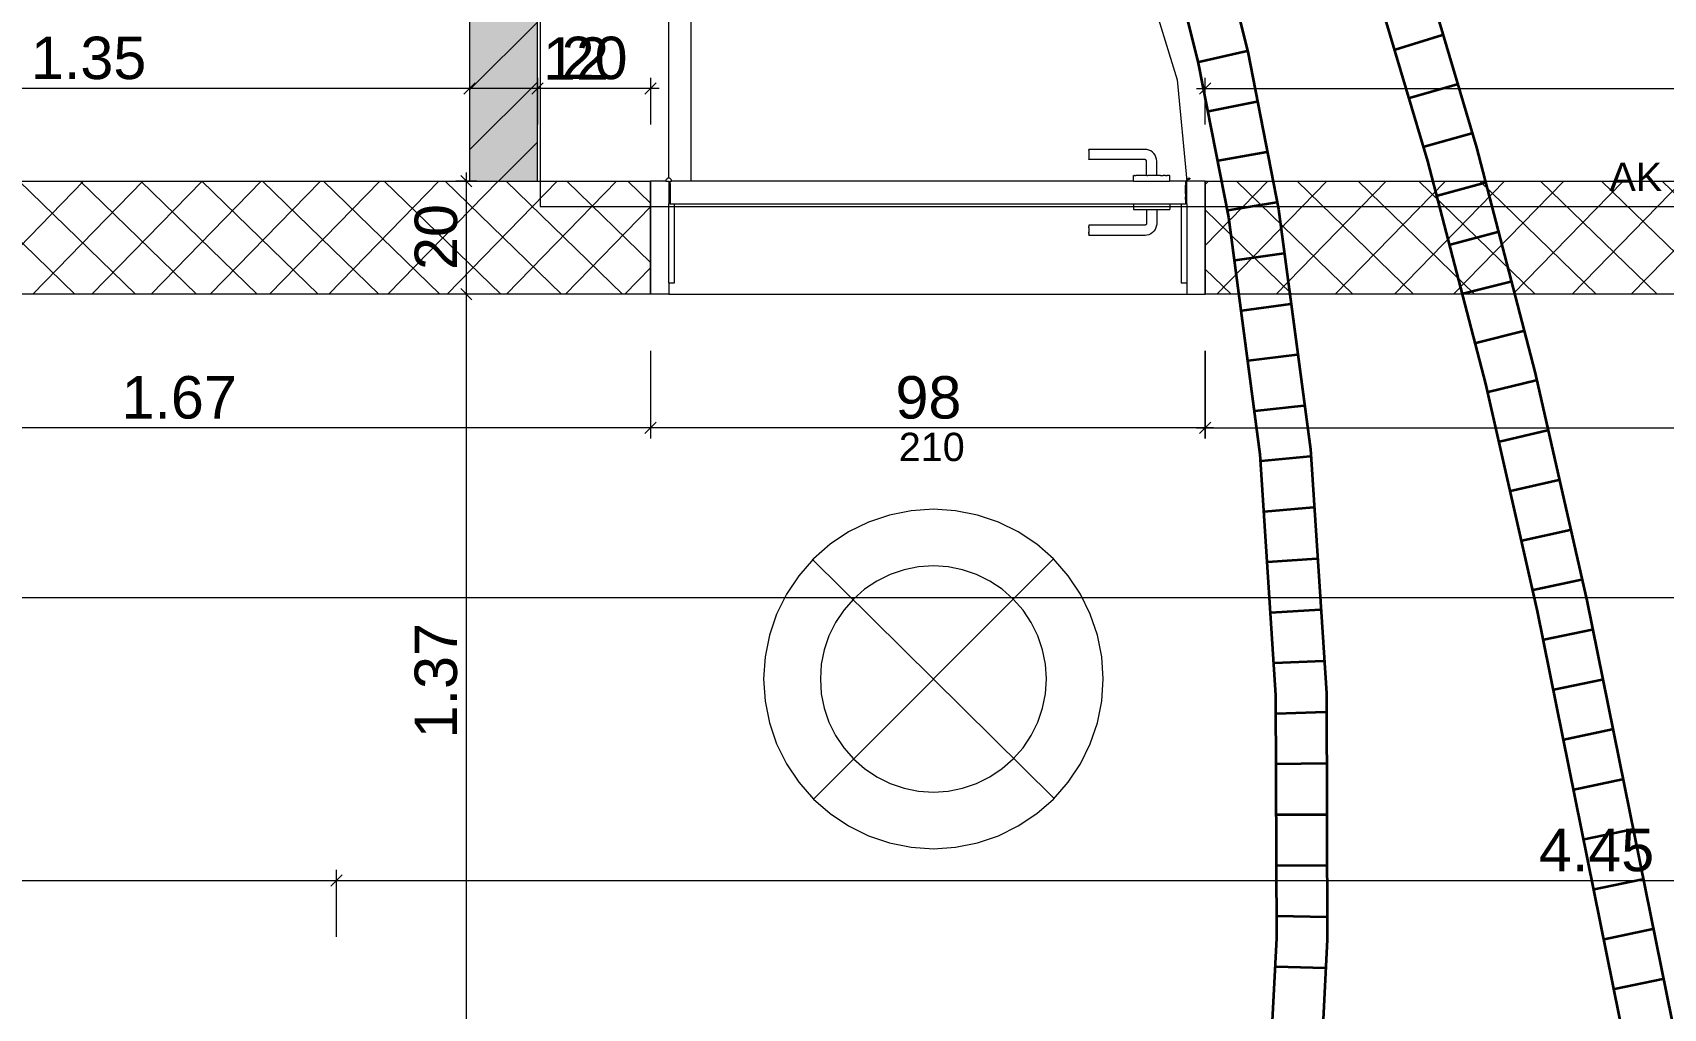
# Model space of a CAD drawing. Extents: x 0 to 1189, y 0 to 841.
# Drawn here: x 705.9 to 763.5, y 605.5 to 640 of the extents above; entities that cross this region are included whole.
import ezdxf
from ezdxf.lldxf.tags import DXFTag

# ---------------------------------------------------------------- set-up
doc = ezdxf.new("R2010")
doc.units = 0
doc.layers.get('0').update_dxf_attribs({"lineweight": 35})
for name, color, linetype, lineweight in [('211.5 Stahlbeton Kontur', 7, 'Continuous', 25), ('211.5 Stahlbeton Schraffur', 7, 'Continuous', 25), ('211.6 Mauerwerk Kontur', 7, 'Continuous', 25), ('255 Plangrafiken', 7, 'Continuous', 25), ('273.0 Innentüren', 7, 'Continuous', 25), ('Beleuchtung', 7, 'Continuous', 25), ('Bemassung', 7, 'Continuous', 25), ('Gebäude Kontur', 7, 'Continuous', 25), ('Hilfskörper', 7, 'Continuous', 25)]:
    doc.layers.add(name, color=color, linetype=linetype, lineweight=lineweight)
doc.layers.add('L_Abluft_eingelegt', color=7, linetype='fein_strichliert', lineweight=35, true_color=0xffcc00)
doc.styles.get("Standard").update_dxf_attribs({"font": 'arial.ttf'})
tags = doc.linetypes.add('DASHED2', pattern=[9.525, 6.35, -3.175]).pattern_tags.tags
tags[6:7] = [DXFTag(74, 4), DXFTag(75, 0), DXFTag(340, '0'), DXFTag(46, 1.0), DXFTag(50, 0.0), DXFTag(44, 0.0), DXFTag(45, 0.0)]
tags[4:5] = [DXFTag(74, 4), DXFTag(75, 0), DXFTag(340, '0'), DXFTag(46, 1.0), DXFTag(50, 0.0), DXFTag(44, 0.0), DXFTag(45, 0.0)]
tags = doc.linetypes.add('fein_strichliert', pattern=[4, 1, -2, 1]).pattern_tags.tags
tags[8:9] = [DXFTag(74, 4), DXFTag(75, 0), DXFTag(340, '0'), DXFTag(46, 0.0), DXFTag(50, 0.0), DXFTag(44, 0.0), DXFTag(45, 0.0)]
tags[6:7] = [DXFTag(74, 4), DXFTag(75, 0), DXFTag(340, '0'), DXFTag(46, 0.0), DXFTag(50, 0.0), DXFTag(44, 0.0), DXFTag(45, 0.0)]
tags[4:5] = [DXFTag(74, 4), DXFTag(75, 0), DXFTag(340, '0'), DXFTag(46, 0.0), DXFTag(50, 0.0), DXFTag(44, 0.0), DXFTag(45, 0.0)]
tags = doc.linetypes.add('Strichlin_lang', pattern=[0.5, 0.3, -0.2]).pattern_tags.tags
tags[6:7] = [DXFTag(74, 4), DXFTag(75, 0), DXFTag(340, '0'), DXFTag(46, 1.0), DXFTag(50, 0.0), DXFTag(44, 0.0), DXFTag(45, 0.0)]
tags[4:5] = [DXFTag(74, 4), DXFTag(75, 0), DXFTag(340, '0'), DXFTag(46, 1.0), DXFTag(50, 0.0), DXFTag(44, 0.0), DXFTag(45, 0.0)]
tags = doc.linetypes.add('Wipeout_Contour', pattern=[1, 0, -1]).pattern_tags.tags
tags[6:7] = [DXFTag(74, 4), DXFTag(75, 0), DXFTag(340, '0'), DXFTag(46, 1.0), DXFTag(50, 0.0), DXFTag(44, 0.0), DXFTag(45, 0.0)]
tags[4:5] = [DXFTag(74, 4), DXFTag(75, 0), DXFTag(340, '0'), DXFTag(46, 1.0), DXFTag(50, 0.0), DXFTag(44, 0.0), DXFTag(45, 0.0)]

# ---------------------------------------------------------------- blocks, each defined once
blk = doc.blocks.new('Referenz-A0SO6TOG06', base_point=(4.401, 96.704))
at = {"layer": '211.5 Stahlbeton Kontur', "color": 0, "lineweight": 18}
for p, q in [((694.342, 634.725), (727.742, 634.725)), ((727.742, 634.725), (727.742, 630.724)), ((747.342, 634.723), (836.241, 634.723)), ((747.342, 630.721), (747.342, 634.723)), ((727.742, 630.724), (694.342, 630.724)), ((836.241, 630.721), (747.342, 630.721))]:
    blk.add_line(p, q, dxfattribs=at)
at = {"layer": '211.5 Stahlbeton Schraffur', "color": 0, "lineweight": 13}
for p, q in [((707.387, 630.724), (703.274, 634.725)), ((703.81, 630.724), (707.703, 634.725)), ((709.538, 630.724), (705.425, 634.725)), ((705.903, 630.724), (709.796, 634.725)), ((711.689, 630.724), (707.576, 634.725)), ((707.996, 630.724), (711.889, 634.725)), ((713.84, 630.724), (709.727, 634.725)), ((710.089, 630.724), (713.981, 634.725)), ((715.991, 630.724), (711.878, 634.725)), ((712.181, 630.724), (716.074, 634.725)), ((718.142, 630.724), (714.029, 634.725)), ((714.274, 630.724), (718.167, 634.725)), ((720.293, 630.724), (716.18, 634.725)), ((716.367, 630.724), (720.26, 634.725)), ((722.444, 630.724), (718.331, 634.725)), ((718.46, 630.724), (722.353, 634.725)), ((724.595, 630.724), (720.482, 634.725)), ((720.553, 630.724), (724.446, 634.725)), ((726.746, 630.724), (722.633, 634.725)), ((722.646, 630.724), (726.538, 634.725)), ((727.742, 631.848), (724.784, 634.725)), ((727.742, 633.941), (726.935, 634.725)), ((747.342, 634.597), (747.465, 634.723)), ((747.342, 632.446), (749.558, 634.723)), ((747.756, 630.721), (751.651, 634.723)), ((752.561, 630.721), (748.447, 634.723)), ((749.849, 630.721), (753.744, 634.723)), ((754.712, 630.721), (750.598, 634.723)), ((751.942, 630.721), (755.836, 634.723)), ((756.863, 630.721), (752.749, 634.723)), ((754.035, 630.721), (757.929, 634.723)), ((759.014, 630.721), (754.9, 634.723)), ((756.128, 630.721), (760.022, 634.723)), ((761.165, 630.721), (757.051, 634.723)), ((758.221, 630.721), (762.115, 634.723)), ((763.316, 630.721), (759.202, 634.723)), ((760.313, 630.721), (764.208, 634.723)), ((765.467, 630.721), (761.353, 634.723)), ((762.406, 630.721), (766.301, 634.723)), ((767.618, 630.721), (763.504, 634.723)), ((724.738, 630.724), (727.742, 633.811)), ((750.41, 630.721), (747.342, 633.705)), ((726.831, 630.724), (727.742, 631.66)), ((748.259, 630.721), (747.342, 631.613))]:
    blk.add_line(p, q, dxfattribs=at)
at = {"layer": '211.6 Mauerwerk Kontur', "color": 0, "lineweight": 18}
for p, q in [((721.345, 728.424), (721.342, 634.724)), ((723.742, 634.724), (723.745, 728.424)), ((721.342, 634.724), (723.742, 634.724))]:
    blk.add_line(p, q, dxfattribs=at)
at = {"layer": '255 Plangrafiken', "color": 0, "linetype": 'Wipeout_Contour', "lineweight": 0, "ltscale": 34.035923}
for p, q in [((721.345, 728.424), (721.342, 634.724)), ((723.742, 634.724), (723.745, 728.424)), ((721.342, 634.724), (723.742, 634.724))]:
    blk.add_line(p, q, dxfattribs=at)
at = {"layer": '255 Plangrafiken', "color": 0, "lineweight": 13}
for p, q in [((721.342, 637.946), (723.742, 640.347)), ((721.342, 635.825), (723.742, 638.225)), ((722.362, 634.724), (723.742, 636.104))]:
    blk.add_line(p, q, dxfattribs=at)
at = {"layer": '255 Plangrafiken', "color": 7, "linetype": 'Wipeout_Contour', "lineweight": 0, "ltscale": 34.035923, "true_color": 0xffffff}
for points in [[(723.742, 634.724), (721.342, 634.724), (723.745, 728.424)], [(721.342, 634.724), (723.745, 728.424), (721.345, 728.424)], [(723.742, 634.724), (723.742, 634.724), (721.342, 634.724)]]:
    blk.add_solid(points, dxfattribs=at)
at = {"layer": '273.0 Innentüren', "color": 0, "lineweight": 13}
for p, q in [((728.382, 634.824), (728.382, 653.044)), ((729.182, 634.724), (729.182, 653.044)), ((745.308, 641.734), (746.35, 638.298)), ((746.35, 638.298), (746.702, 634.723)), ((745.22, 635.844), (743.232, 635.844)), ((743.232, 635.801), (743.232, 635.844)), ((743.232, 635.801), (743.232, 635.779)), ((745.285, 635.838), (745.22, 635.844)), ((745.356, 635.819), (745.285, 635.838)), ((745.422, 635.788), (745.356, 635.819)), ((743.232, 635.779), (743.232, 635.754)), ((743.232, 635.754), (743.232, 635.725)), ((743.232, 635.725), (743.232, 635.695)), ((743.232, 635.695), (743.232, 635.664)), ((743.232, 635.664), (743.232, 635.632)), ((743.232, 635.632), (743.232, 635.602)), ((743.232, 635.602), (743.232, 635.574)), ((743.232, 635.574), (743.232, 635.526)), ((743.232, 635.526), (743.232, 635.508)), ((743.232, 635.508), (743.232, 635.494)), ((743.232, 635.484), (743.232, 635.494)), ((745.204, 635.484), (743.232, 635.484)), ((745.222, 635.482), (745.204, 635.484)), ((745.232, 635.479), (745.222, 635.482)), ((745.242, 635.475), (745.232, 635.479)), ((745.25, 635.469), (745.242, 635.475)), ((745.257, 635.462), (745.25, 635.469)), ((745.263, 635.453), (745.257, 635.462)), ((745.268, 635.444), (745.263, 635.453)), ((745.27, 635.434), (745.268, 635.444)), ((745.272, 635.416), (745.27, 635.434)), ((745.272, 634.923), (745.272, 635.416)), ((745.482, 635.746), (745.422, 635.788)), ((745.534, 635.694), (745.482, 635.746)), ((745.576, 635.634), (745.534, 635.694)), ((745.607, 635.567), (745.576, 635.634)), ((745.626, 635.497), (745.607, 635.567)), ((745.632, 635.431), (745.626, 635.497)), ((745.632, 634.923), (745.632, 635.431)), ((728.282, 634.724), (727.742, 634.724)), ((727.742, 630.724), (727.742, 634.724)), ((728.285, 634.75), (728.282, 634.724)), ((728.282, 634.724), (728.382, 634.724)), ((728.295, 634.774), (728.285, 634.75)), ((728.311, 634.795), (728.295, 634.774)), ((728.332, 634.811), (728.311, 634.795)), ((728.356, 634.821), (728.332, 634.811)), ((728.382, 634.824), (728.356, 634.821)), ((728.408, 634.821), (728.382, 634.824)), ((728.382, 634.724), (728.382, 634.624)), ((728.432, 634.811), (728.408, 634.821)), ((728.453, 634.795), (728.432, 634.811)), ((728.432, 634.637), (728.432, 634.724)), ((728.432, 634.724), (728.482, 634.724)), ((728.468, 634.774), (728.453, 634.795)), ((728.478, 634.75), (728.468, 634.774)), ((728.482, 634.724), (728.478, 634.75)), ((729.182, 634.724), (728.482, 634.724)), ((744.812, 634.723), (729.182, 634.724)), ((744.812, 634.723), (744.812, 634.923)), ((744.812, 634.923), (744.822, 634.923)), ((744.812, 634.723), (744.822, 634.723)), ((744.85, 634.923), (744.822, 634.923)), ((744.822, 634.723), (744.85, 634.723)), ((744.85, 634.923), (744.898, 634.923)), ((744.85, 634.723), (744.898, 634.723)), ((744.962, 634.923), (744.898, 634.923)), ((744.898, 634.723), (744.962, 634.723)), ((745.04, 634.923), (744.962, 634.923)), ((744.962, 634.723), (745.04, 634.723)), ((745.132, 634.923), (745.04, 634.923)), ((745.04, 634.723), (745.132, 634.723)), ((745.233, 634.923), (745.132, 634.923)), ((745.132, 634.723), (745.233, 634.723)), ((745.272, 634.923), (745.233, 634.923)), ((745.233, 634.723), (745.341, 634.723)), ((745.275, 634.923), (745.272, 634.923)), ((745.283, 634.923), (745.275, 634.923)), ((745.283, 634.923), (745.314, 634.923)), ((745.336, 634.923), (745.314, 634.923)), ((745.341, 634.923), (745.336, 634.923)), ((745.362, 634.923), (745.341, 634.923)), ((745.341, 634.723), (745.452, 634.723)), ((745.39, 634.923), (745.362, 634.923)), ((745.421, 634.923), (745.39, 634.923)), ((745.452, 634.923), (745.421, 634.923)), ((745.483, 634.923), (745.452, 634.923)), ((745.452, 634.723), (745.563, 634.723)), ((745.513, 634.923), (745.483, 634.923)), ((745.542, 634.923), (745.513, 634.923)), ((745.563, 634.923), (745.542, 634.923)), ((745.568, 634.923), (745.563, 634.923)), ((745.563, 634.723), (745.671, 634.723)), ((745.59, 634.923), (745.568, 634.923)), ((745.608, 634.923), (745.59, 634.923)), ((745.632, 634.923), (745.608, 634.923)), ((745.671, 634.923), (745.632, 634.923)), ((745.772, 634.923), (745.671, 634.923)), ((745.671, 634.723), (745.772, 634.723)), ((745.772, 634.923), (745.863, 634.923)), ((745.772, 634.723), (745.863, 634.723)), ((745.942, 634.923), (745.863, 634.923)), ((745.863, 634.723), (745.942, 634.723)), ((745.942, 634.923), (746.006, 634.923)), ((745.942, 634.723), (746.006, 634.723)), ((746.053, 634.923), (746.006, 634.923)), ((746.006, 634.723), (746.053, 634.723)), ((746.082, 634.923), (746.053, 634.923)), ((746.053, 634.723), (746.082, 634.723)), ((746.082, 634.923), (746.092, 634.923)), ((746.092, 634.723), (746.082, 634.723)), ((746.092, 634.723), (746.092, 634.923)), ((746.652, 634.723), (746.092, 634.723)), ((746.686, 634.723), (746.652, 634.723)), ((746.652, 634.723), (746.652, 634.577)), ((746.682, 634.707), (746.686, 634.723)), ((746.682, 634.419), (746.682, 634.707)), ((746.686, 634.723), (746.699, 634.769)), ((746.702, 634.723), (746.686, 634.723)), ((746.699, 634.769), (746.745, 634.814)), ((746.718, 634.723), (746.702, 634.723)), ((746.702, 634.707), (746.702, 634.723)), ((746.702, 634.069), (746.702, 634.707)), ((746.726, 634.753), (746.718, 634.723)), ((747.342, 634.723), (746.718, 634.723)), ((746.726, 634.753), (746.761, 634.787)), ((746.776, 634.826), (746.745, 634.814)), ((746.761, 634.787), (746.792, 634.797)), ((746.776, 634.826), (746.809, 634.83)), ((746.809, 634.8), (746.792, 634.797)), ((746.809, 634.83), (746.809, 634.8)), ((747.342, 634.723), (747.342, 630.723)), ((728.382, 634.624), (728.408, 634.627)), ((728.382, 634.624), (728.382, 633.924)), ((728.408, 634.627), (728.432, 634.637)), ((728.432, 634.637), (728.432, 633.924)), ((746.652, 634.577), (746.672, 634.577)), ((746.652, 634.427), (746.652, 634.577)), ((746.652, 634.427), (746.672, 634.427)), ((746.652, 634.427), (746.652, 634.419)), ((746.652, 634.375), (746.652, 634.419)), ((746.652, 634.419), (746.672, 634.419)), ((746.652, 634.373), (746.652, 634.375)), ((746.652, 634.274), (746.652, 634.373)), ((746.652, 634.272), (746.652, 634.274)), ((746.652, 634.272), (746.652, 634.165)), ((746.652, 634.157), (746.652, 634.165)), ((746.672, 634.165), (746.652, 634.165)), ((746.652, 634.157), (746.672, 634.157)), ((746.652, 634.069), (746.652, 634.157)), ((746.652, 634.069), (746.672, 634.069)), ((746.652, 634.069), (746.652, 633.923)), ((746.672, 634.427), (746.672, 634.577)), ((746.672, 634.419), (746.672, 634.427)), ((746.672, 634.419), (746.682, 634.419)), ((746.672, 634.373), (746.672, 634.419)), ((746.672, 634.373), (746.672, 634.165)), ((746.672, 634.165), (746.672, 634.157)), ((746.682, 634.165), (746.672, 634.165)), ((746.672, 634.069), (746.672, 634.157)), ((746.682, 634.419), (746.682, 634.373)), ((746.682, 634.373), (746.682, 634.165)), ((746.682, 634.069), (746.682, 634.165)), ((746.702, 634.069), (746.682, 634.069)), ((746.702, 633.923), (746.702, 634.069)), ((728.432, 633.924), (728.382, 633.924)), ((728.382, 631.124), (728.382, 633.924)), ((728.432, 633.924), (728.582, 633.924)), ((728.582, 631.124), (728.582, 633.924)), ((728.582, 633.924), (744.812, 633.923)), ((744.812, 633.923), (744.822, 633.923)), ((744.812, 633.923), (744.812, 633.723)), ((744.812, 633.723), (744.822, 633.723)), ((744.822, 633.923), (744.85, 633.923)), ((744.822, 633.723), (744.85, 633.723)), ((744.85, 633.923), (744.898, 633.923)), ((744.85, 633.723), (744.898, 633.723)), ((744.898, 633.923), (744.962, 633.923)), ((744.898, 633.723), (744.962, 633.723)), ((744.962, 633.923), (745.04, 633.923)), ((744.962, 633.723), (745.04, 633.723)), ((745.04, 633.923), (745.132, 633.923)), ((745.04, 633.723), (745.132, 633.723)), ((745.132, 633.923), (745.233, 633.923)), ((745.132, 633.723), (745.233, 633.723)), ((745.233, 633.923), (745.341, 633.923)), ((745.233, 633.723), (745.272, 633.723)), ((745.272, 633.723), (745.272, 633.231)), ((745.272, 633.723), (745.275, 633.723)), ((745.275, 633.723), (745.283, 633.723)), ((745.283, 633.723), (745.314, 633.723)), ((745.314, 633.723), (745.336, 633.723)), ((745.336, 633.723), (745.341, 633.723)), ((745.341, 633.923), (745.452, 633.923)), ((745.341, 633.723), (745.362, 633.723)), ((745.362, 633.723), (745.39, 633.723)), ((745.39, 633.723), (745.421, 633.723)), ((745.421, 633.723), (745.452, 633.723)), ((745.452, 633.923), (745.563, 633.923)), ((745.452, 633.723), (745.483, 633.723)), ((745.483, 633.723), (745.513, 633.723)), ((745.513, 633.723), (745.542, 633.723)), ((745.542, 633.723), (745.563, 633.723)), ((745.563, 633.923), (745.671, 633.923)), ((745.563, 633.723), (745.568, 633.723)), ((745.568, 633.723), (745.59, 633.723)), ((745.59, 633.723), (745.608, 633.723)), ((745.608, 633.723), (745.632, 633.723)), ((745.632, 633.723), (745.632, 633.216)), ((745.632, 633.723), (745.671, 633.723)), ((745.671, 633.923), (745.772, 633.923)), ((745.671, 633.723), (745.772, 633.723)), ((745.772, 633.923), (745.863, 633.923)), ((745.772, 633.723), (745.863, 633.723)), ((745.863, 633.923), (745.942, 633.923)), ((745.863, 633.723), (745.942, 633.723)), ((745.942, 633.923), (746.006, 633.923)), ((745.942, 633.723), (746.006, 633.723)), ((746.006, 633.923), (746.053, 633.923)), ((746.006, 633.723), (746.053, 633.723)), ((746.053, 633.923), (746.082, 633.923)), ((746.053, 633.723), (746.082, 633.723)), ((746.082, 633.923), (746.092, 633.923)), ((746.082, 633.723), (746.092, 633.723)), ((746.092, 633.923), (746.502, 633.923)), ((746.092, 633.923), (746.092, 633.723)), ((746.502, 633.923), (746.502, 631.123)), ((746.502, 633.923), (746.652, 633.923)), ((746.702, 633.923), (746.652, 633.923)), ((746.702, 633.923), (746.702, 631.123)), ((745.204, 633.164), (743.232, 633.164)), ((743.232, 633.164), (743.232, 633.153)), ((743.232, 633.153), (743.232, 633.139)), ((743.232, 633.139), (743.232, 633.121)), ((743.232, 633.074), (743.232, 633.121)), ((743.232, 633.074), (743.232, 633.045)), ((743.232, 633.045), (743.232, 633.015)), ((743.232, 633.015), (743.232, 632.984)), ((743.232, 632.984), (743.232, 632.952)), ((743.232, 632.952), (743.232, 632.922)), ((743.232, 632.894), (743.232, 632.922)), ((745.222, 633.165), (745.204, 633.164)), ((745.232, 633.168), (745.222, 633.165)), ((745.241, 633.172), (745.232, 633.168)), ((745.25, 633.178), (745.241, 633.172)), ((745.257, 633.185), (745.25, 633.178)), ((745.263, 633.194), (745.257, 633.185)), ((745.268, 633.203), (745.263, 633.194)), ((745.27, 633.213), (745.268, 633.203)), ((745.272, 633.231), (745.27, 633.213)), ((745.534, 632.953), (745.482, 632.901)), ((745.576, 633.013), (745.534, 632.953)), ((745.607, 633.08), (745.576, 633.013)), ((745.626, 633.15), (745.607, 633.08)), ((745.632, 633.216), (745.626, 633.15)), ((743.232, 632.894), (743.232, 632.868)), ((743.232, 632.846), (743.232, 632.868)), ((743.232, 632.846), (743.232, 632.804)), ((745.22, 632.804), (743.232, 632.804)), ((745.285, 632.809), (745.22, 632.804)), ((745.356, 632.828), (745.285, 632.809)), ((745.422, 632.859), (745.356, 632.828)), ((745.482, 632.901), (745.422, 632.859)), ((728.382, 630.724), (727.742, 630.724)), ((728.382, 631.124), (728.582, 631.124)), ((728.382, 631.124), (728.382, 630.724)), ((746.502, 631.123), (746.702, 631.123)), ((746.702, 631.123), (746.702, 630.723)), ((746.702, 630.723), (747.342, 630.723))]:
    blk.add_line(p, q, dxfattribs=at)
at = {"layer": 'Beleuchtung', "color": 0, "lineweight": 13}
for p, q in [((737.739, 623.122), (736.956, 623.07)), ((738.522, 623.07), (737.739, 623.122)), ((735.443, 622.665), (734.739, 622.318)), ((736.186, 622.917), (735.443, 622.665)), ((736.956, 623.07), (736.186, 622.917)), ((739.292, 622.917), (738.522, 623.07)), ((740.035, 622.665), (739.292, 622.917)), ((740.739, 622.318), (740.035, 622.665)), ((734.739, 622.318), (734.086, 621.882)), ((741.391, 621.882), (740.739, 622.318)), ((734.086, 621.882), (733.496, 621.364)), ((741.981, 621.364), (741.391, 621.882)), ((733.496, 621.364), (732.979, 620.774)), ((733.451, 621.36), (741.985, 612.924)), ((741.985, 612.924), (733.451, 621.36)), ((741.98, 621.366), (733.497, 612.878)), ((733.497, 612.878), (741.98, 621.366)), ((736.21, 620.814), (735.741, 620.583)), ((736.705, 620.982), (736.21, 620.814)), ((737.217, 621.084), (736.705, 620.982)), ((737.739, 621.118), (737.217, 621.084)), ((738.26, 621.084), (737.739, 621.118)), ((738.773, 620.982), (738.26, 621.084)), ((739.268, 620.814), (738.773, 620.982)), ((739.737, 620.583), (739.268, 620.814)), ((742.499, 620.774), (741.981, 621.364)), ((732.979, 620.774), (732.543, 620.122)), ((735.306, 620.292), (734.913, 619.947)), ((735.741, 620.583), (735.306, 620.292)), ((740.171, 620.292), (739.737, 620.583)), ((740.564, 619.947), (740.171, 620.292)), ((742.935, 620.122), (742.499, 620.774)), ((732.543, 620.122), (732.196, 619.418)), ((734.913, 619.947), (734.569, 619.555)), ((740.909, 619.555), (740.564, 619.947)), ((743.282, 619.418), (742.935, 620.122)), ((732.196, 619.418), (731.943, 618.675)), ((734.278, 619.12), (734.047, 618.651)), ((734.569, 619.555), (734.278, 619.12)), ((741.199, 619.12), (740.909, 619.555)), ((741.431, 618.651), (741.199, 619.12)), ((743.534, 618.675), (743.282, 619.418)), ((731.943, 618.675), (731.79, 617.905)), ((734.047, 618.651), (733.879, 618.156)), ((741.599, 618.156), (741.431, 618.651)), ((743.687, 617.905), (743.534, 618.675)), ((733.879, 618.156), (733.777, 617.644)), ((741.701, 617.644), (741.599, 618.156)), ((731.79, 617.905), (731.739, 617.122)), ((733.777, 617.644), (733.743, 617.122)), ((741.735, 617.122), (741.701, 617.644)), ((743.739, 617.122), (743.687, 617.905)), ((731.739, 617.122), (731.79, 616.339)), ((733.743, 617.122), (733.777, 616.6)), ((741.701, 616.6), (741.735, 617.122)), ((743.687, 616.339), (743.739, 617.122)), ((731.79, 616.339), (731.943, 615.569)), ((733.777, 616.6), (733.879, 616.088)), ((741.599, 616.088), (741.701, 616.6)), ((743.534, 615.569), (743.687, 616.339)), ((733.879, 616.088), (734.047, 615.593)), ((741.431, 615.593), (741.599, 616.088)), ((731.943, 615.569), (732.196, 614.826)), ((734.047, 615.593), (734.278, 615.124)), ((734.278, 615.124), (734.569, 614.689)), ((740.909, 614.689), (741.199, 615.124)), ((741.199, 615.124), (741.431, 615.593)), ((743.282, 614.826), (743.534, 615.569)), ((732.196, 614.826), (732.543, 614.122)), ((734.569, 614.689), (734.913, 614.296)), ((740.564, 614.296), (740.909, 614.689)), ((742.935, 614.122), (743.282, 614.826)), ((732.543, 614.122), (732.979, 613.469)), ((734.913, 614.296), (735.306, 613.952)), ((735.306, 613.952), (735.741, 613.661)), ((739.737, 613.661), (740.171, 613.952)), ((740.171, 613.952), (740.564, 614.296)), ((742.499, 613.469), (742.935, 614.122)), ((732.979, 613.469), (733.496, 612.879)), ((735.741, 613.661), (736.21, 613.43)), ((736.21, 613.43), (736.705, 613.262)), ((738.773, 613.262), (739.268, 613.43)), ((739.268, 613.43), (739.737, 613.661)), ((741.981, 612.879), (742.499, 613.469)), ((733.496, 612.879), (734.086, 612.362)), ((736.705, 613.262), (737.217, 613.16)), ((737.217, 613.16), (737.739, 613.126)), ((737.739, 613.126), (738.26, 613.16)), ((738.26, 613.16), (738.773, 613.262)), ((741.391, 612.362), (741.981, 612.879)), ((734.086, 612.362), (734.739, 611.926)), ((740.739, 611.926), (741.391, 612.362)), ((734.739, 611.926), (735.443, 611.579)), ((740.035, 611.579), (740.739, 611.926)), ((735.443, 611.579), (736.186, 611.326)), ((736.186, 611.326), (736.956, 611.173)), ((736.956, 611.173), (737.739, 611.122)), ((737.739, 611.122), (738.522, 611.173)), ((738.522, 611.173), (739.292, 611.326)), ((739.292, 611.326), (740.035, 611.579))]:
    blk.add_line(p, q, dxfattribs=at)
at = {"layer": 'Bemassung', "color": 0, "lineweight": 13}
for p, q in [((721.142, 637.801), (721.542, 638.201)), ((721.542, 638.201), (721.142, 637.801)), ((721.342, 638.376), (721.342, 636.725)), ((721.342, 638.376), (721.342, 636.724)), ((723.542, 637.801), (723.942, 638.201)), ((723.942, 638.201), (723.542, 637.801)), ((723.742, 638.376), (723.742, 636.724)), ((723.742, 638.376), (723.742, 636.724)), ((727.542, 637.801), (727.942, 638.201)), ((727.742, 638.376), (727.742, 636.725)), ((747.542, 638.201), (747.142, 637.801)), ((747.342, 636.723), (747.342, 638.376)), ((721.342, 638.001), (694.342, 638.001)), ((721.342, 638.001), (721.042, 638.001)), ((721.642, 638.001), (721.342, 638.001)), ((723.742, 638.001), (721.342, 638.001)), ((723.742, 638.001), (723.442, 638.001)), ((724.042, 638.001), (723.742, 638.001)), ((727.742, 638.001), (723.742, 638.001)), ((728.042, 638.001), (727.742, 638.001)), ((747.042, 638.001), (747.342, 638.001)), ((747.342, 638.001), (836.241, 638.001)), ((721.605, 634.725), (720.855, 634.725)), ((721.43, 634.525), (721.03, 634.925)), ((721.23, 634.725), (721.23, 635.025)), ((721.23, 630.724), (721.23, 634.725)), ((725.742, 630.724), (720.855, 630.724)), ((721.605, 630.724), (720.855, 630.724)), ((721.43, 630.524), (721.03, 630.924)), ((721.03, 630.924), (721.43, 630.524)), ((721.23, 630.724), (721.23, 631.024)), ((721.23, 603.324), (721.23, 630.724)), ((721.23, 630.424), (721.23, 630.724)), ((727.742, 628.724), (727.742, 625.626)), ((727.742, 628.724), (727.742, 625.626)), ((747.342, 628.721), (747.342, 625.626)), ((747.342, 625.626), (747.342, 628.721)), ((727.742, 626.001), (694.342, 626.001)), ((727.742, 626.001), (727.442, 626.001)), ((727.542, 625.801), (727.942, 626.201)), ((727.942, 626.201), (727.542, 625.801)), ((728.042, 626.001), (727.742, 626.001)), ((747.342, 626.001), (727.742, 626.001)), ((747.042, 626.001), (747.342, 626.001)), ((747.142, 625.801), (747.542, 626.201)), ((747.542, 626.201), (747.142, 625.801)), ((747.642, 626.001), (747.342, 626.001)), ((747.342, 626.001), (805.642, 626.001)), ((548.341, 620.001), (805.642, 620.001)), ((624.837, 610.001), (716.641, 610.001)), ((716.341, 610.001), (716.641, 610.001)), ((716.441, 609.801), (716.841, 610.201)), ((716.841, 610.201), (716.441, 609.801)), ((716.641, 608.001), (716.641, 610.376)), ((716.641, 608.138), (716.641, 610.376)), ((716.641, 610.001), (716.941, 610.001)), ((716.641, 610.001), (805.641, 610.001))]:
    blk.add_line(p, q, dxfattribs=at)
at = {"layer": 'Gebäude Kontur', "color": 0, "linetype": 'Strichlin_lang', "lineweight": 13, "ltscale": 0.13}
for p, q in [((723.844, 673.827), (723.844, 633.824)), ((723.844, 633.824), (887.843, 633.824))]:
    blk.add_line(p, q, dxfattribs=at)
at = {"layer": 'Hilfskörper', "color": 0, "linetype": 'DASHED2', "lineweight": 13, "ltscale": 0.13}
blk.add_line((728.382, 630.724), (746.702, 630.723), dxfattribs=at)
at = {"layer": 'Bemassung', "color": 0, "linetype": 'Continuous', "lineweight": 13, "ltscale": 0.13, "char_height": 1.5, "attachment_point": 1}
for s, insert in [('{\\fArial;1.35}', (705.84, 639.829)), ('{\\fArial;20}', (724.598, 639.828)), ('{\\fArial;12}', (723.942, 639.805)), ('{\\fArial;1.67}', (709.04, 627.829)), ('{\\fArial;98}', (736.398, 627.828)), ('{\\fArial;4.45}', (759.139, 611.825))]:
    blk.add_mtext(s, dxfattribs=dict(at, insert=insert))
at = {"layer": 'Bemassung', "color": 0, "linetype": 'Continuous', "lineweight": 13, "ltscale": 0.13, "char_height": 1.5, "attachment_point": 1, "rotation": 90}
for s, insert in [('{\\fArial;20}', (719.403, 631.58)), ('{\\fArial;1.37}', (719.401, 615.022))]:
    blk.add_mtext(s, dxfattribs=dict(at, insert=insert))
at = {"layer": 'Bemassung', "color": 0, "lineweight": 13, "insert": (736.516, 625.826), "char_height": 1.00012, "attachment_point": 1}
blk.add_mtext('{\\fArial;210}', dxfattribs=at)
at = {"layer": 'Gebäude Kontur', "color": 0, "lineweight": 13, "insert": (761.635, 635.375), "char_height": 1, "attachment_point": 1}
blk.add_mtext('{\\fArial;AK}', dxfattribs=at)
blk = doc.blocks.new('Lüftungsrohr ComfoTube 90_ Rolle à 50 m-A0SO6TPU06', base_point=(733.488, 523.296))
at = {"color": 0, "linetype": 'ByBlock', "lineweight": -2, "ltscale": 0.35}
for p, q in [((755.39, 641.106), (756.939, 635.912)), ((753.675, 640.562), (755.207, 635.428)), ((755.729, 639.876), (754.06, 639.363)), ((756.247, 638.141), (754.572, 637.649)), ((756.765, 636.405), (755.083, 635.935)), ((756.939, 635.912), (759.003, 627.976)), ((755.207, 635.428), (757.255, 627.551)), ((757.238, 634.661), (755.552, 634.205)), ((757.692, 632.913), (756.004, 632.469)), ((758.147, 631.165), (756.455, 630.732)), ((758.601, 629.418), (756.907, 628.996)), ((759.003, 627.976), (760.834, 619.902)), ((757.255, 627.551), (759.076, 619.524)), ((759.046, 627.668), (757.349, 627.257)), ((759.445, 625.907), (757.746, 625.507)), ((759.845, 624.145), (758.143, 623.758)), ((760.244, 622.384), (758.539, 622.008)), ((760.644, 620.623), (758.936, 620.258)), ((760.834, 619.902), (764.14, 603.584)), ((759.076, 619.524), (762.378, 603.22)), ((761.019, 618.86), (759.31, 618.501)), ((761.376, 617.095), (759.667, 616.737)), ((761.733, 615.331), (760.025, 614.973)), ((762.091, 613.566), (760.382, 613.209)), ((762.448, 611.802), (760.739, 611.445)), ((762.806, 610.037), (761.096, 609.682)), ((763.163, 608.273), (761.454, 607.918)), ((763.521, 606.508), (761.811, 606.154))]:
    blk.add_line(p, q, dxfattribs=at)
blk = doc.blocks.new('Lüftungsrohr ComfoTube 90_ Rolle à 50 m-A0SO6TQM06', base_point=(727.781, 510.27))
at = {"color": 0, "linetype": 'ByBlock', "lineweight": -2, "ltscale": 0.35}
for p, q in [((747.493, 644.719), (748.858, 639.288)), ((745.761, 644.23), (747.102, 638.896)), ((748.824, 639.314), (747.12, 638.933)), ((748.858, 639.288), (749.943, 633.735)), ((747.102, 638.896), (748.168, 633.444)), ((749.175, 637.53), (747.463, 637.184)), ((749.523, 635.746), (747.805, 635.435)), ((749.872, 633.962), (748.148, 633.686)), ((749.943, 633.735), (751.068, 625.249)), ((748.168, 633.444), (749.277, 625.072)), ((750.124, 632.169), (748.397, 631.916)), ((750.362, 630.374), (748.632, 630.142)), ((750.6, 628.579), (748.867, 628.368)), ((750.838, 626.784), (749.102, 626.594)), ((749.277, 625.072), (749.83, 616.555)), ((751.058, 624.987), (749.32, 624.819)), ((751.068, 625.249), (751.628, 616.616)), ((751.176, 623.179), (749.436, 623.034)), ((751.293, 621.371), (749.552, 621.25)), ((751.411, 619.563), (749.667, 619.465)), ((751.528, 617.755), (749.783, 617.681)), ((749.83, 616.555), (749.864, 607.959)), ((751.628, 616.616), (751.663, 607.916)), ((751.604, 615.946), (749.859, 615.894)), ((751.612, 614.136), (749.866, 614.105)), ((751.619, 612.325), (749.873, 612.315)), ((751.626, 610.515), (749.88, 610.526)), ((751.633, 608.704), (749.888, 608.737)), ((749.864, 607.959), (749.419, 599.37)), ((751.663, 607.916), (751.211, 599.208)), ((751.584, 606.893), (749.838, 606.951))]:
    blk.add_line(p, q, dxfattribs=at)

msp = doc.modelspace()

# ---------------------------------------------------------------- block references
at = {"color": 8, "lineweight": 25, "ltscale": 0.25, "true_color": 0x808080}
msp.add_blockref('Referenz-A0SO6TOG06', (4.401, 96.704), dxfattribs=at)
at = {"layer": 'L_Abluft_eingelegt', "linetype": 'Continuous', "ltscale": 0.35}
for name, p in [('Lüftungsrohr ComfoTube 90_ Rolle à 50 m-A0SO6TQM06', (727.781, 510.27)), ('Lüftungsrohr ComfoTube 90_ Rolle à 50 m-A0SO6TPU06', (733.488, 523.296))]:
    msp.add_blockref(name, p, dxfattribs=at)

doc.saveas('drawing.dxf')
